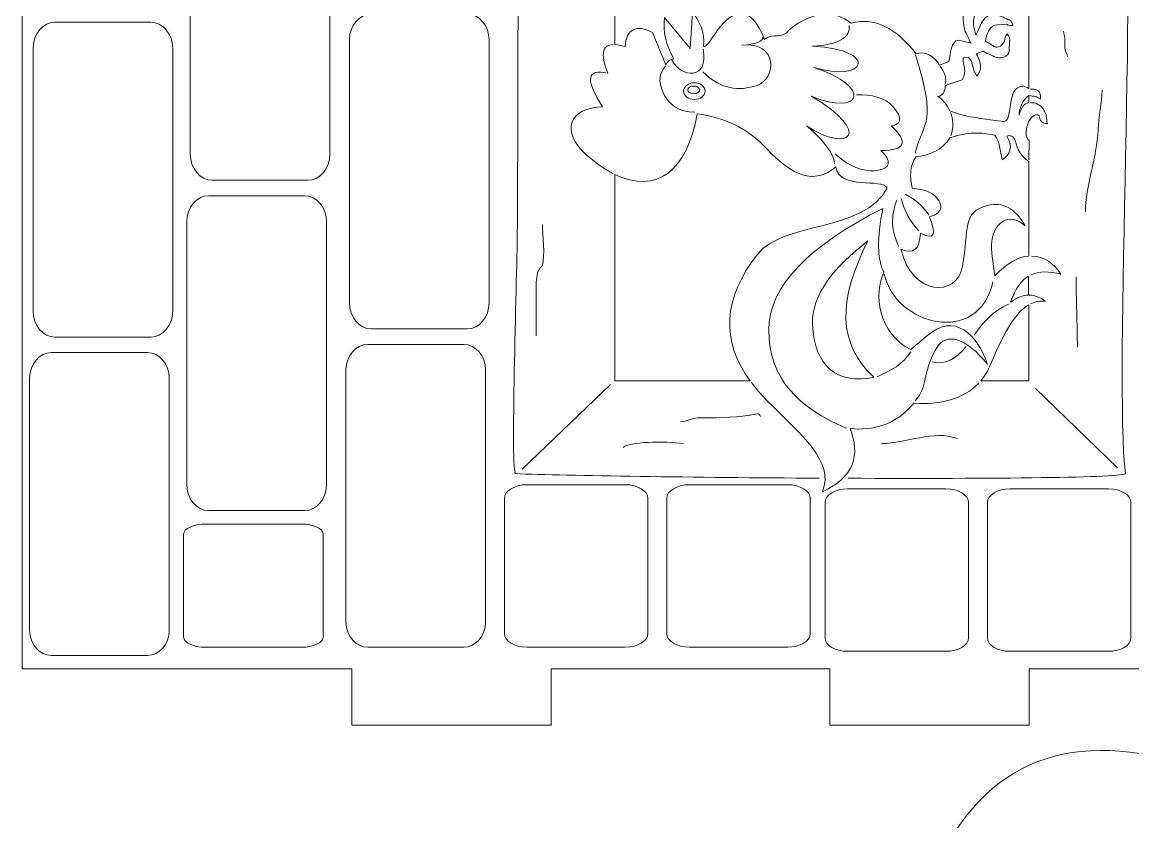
# Model space of a CAD drawing. Header units: centimetres. Extents: x -16.2 to 16.2, y -18.7 to 18.7.
# Drawn here: x 7.31 to 13.21, y 11.78 to 16.03 of the extents above; entities that cross this region are included whole.
import ezdxf

# ---------------------------------------------------------------- set-up
doc = ezdxf.new("R2010")
doc.units = ezdxf.units.CM
doc.header["$MEASUREMENT"] = 0
doc.layers.add('layer 1', color=7, linetype='Continuous')

msp = doc.modelspace()

# ---------------------------------------------------------------- linework, layer by layer
at = {"layer": 'layer 1', "color": 240, "lineweight": 9}
for points, knots in [([(15.87371, 17.85259), (15.87371, 17.85259), (15.18649, 17.8527), (15.18649, 17.8527), (15.18649, 17.8527), (15.18649, 17.8527), (15.18649, 18.15268), (15.18649, 18.15268), (15.18649, 18.15268), (15.18649, 18.15268), (14.12734, 18.15268), (14.12734, 18.15268), (14.12734, 18.15268), (14.12734, 18.15268), (14.12734, 17.8527), (14.12734, 17.8527), (14.12734, 17.8527), (14.12734, 17.8527), (12.66003, 17.8527), (12.66003, 17.8527), (12.66003, 17.8527), (12.66003, 17.8527), (12.66003, 18.15268), (12.66003, 18.15268), (12.66003, 18.15268), (12.66003, 18.15268), (11.60085, 18.15268), (11.60085, 18.15268), (11.60085, 18.15268), (11.60085, 18.15268), (11.60085, 17.8527), (11.60085, 17.8527), (11.60085, 17.8527), (11.60085, 17.8527), (10.12002, 17.8527), (10.12002, 17.8527), (10.12002, 17.8527), (10.12002, 17.8527), (10.12002, 18.15268), (10.12002, 18.15268), (10.12002, 18.15268), (10.12002, 18.15268), (9.06083, 18.15268), (9.06083, 18.15268), (9.06083, 18.15268), (9.06083, 18.15268), (9.06083, 17.8527), (9.06083, 17.8527), (9.06083, 17.8527), (9.06083, 17.8527), (7.31101, 17.85269), (7.31101, 17.85269), (7.31101, 17.85269), (7.31101, 17.85269), (7.31101, 12.59556), (7.31101, 12.59556), (7.31101, 12.59556), (7.31101, 12.59556), (9.06083, 12.59558), (9.06083, 12.59558), (9.06083, 12.59558), (9.06083, 12.59558), (9.06083, 12.29556), (9.06083, 12.29556), (9.06083, 12.29556), (9.06083, 12.29556), (10.12002, 12.29556), (10.12002, 12.29556), (10.12002, 12.29556), (10.12002, 12.29556), (10.12002, 12.59558), (10.12002, 12.59558), (10.12002, 12.59558), (10.12002, 12.59558), (11.60085, 12.59558), (11.60085, 12.59558), (11.60085, 12.59558), (11.60085, 12.59558), (11.60085, 12.29556), (11.60085, 12.29556), (11.60085, 12.29556), (11.60085, 12.29556), (12.66003, 12.29556), (12.66003, 12.29556), (12.66003, 12.29556), (12.66003, 12.29556), (12.66003, 12.59558), (12.66003, 12.59558), (12.66003, 12.59558), (12.66003, 12.59558), (14.12734, 12.59558), (14.12734, 12.59558), (14.12734, 12.59558), (14.12734, 12.59558), (14.12734, 12.29556), (14.12734, 12.29556), (14.12734, 12.29556), (14.12734, 12.29556), (15.18649, 12.29556), (15.18649, 12.29556), (15.18649, 12.29556), (15.18649, 12.29556), (15.18649, 12.59558), (15.18649, 12.59558), (15.18649, 12.59558), (15.18649, 12.59558), (15.87371, 12.59546), (15.87371, 12.59546), (15.87371, 12.59546), (15.87371, 12.59546), (15.87371, 13.29552), (15.87371, 13.29552), (15.87371, 13.29552), (15.87371, 13.29552), (16.17371, 13.29552), (16.17371, 13.29552), (16.17371, 13.29552), (16.17371, 13.29552), (16.17371, 14.59554), (16.17371, 14.59554), (16.17371, 14.59554), (16.17371, 14.59554), (15.87371, 14.59554), (15.87371, 14.59554), (15.87371, 14.59554), (15.87371, 14.59554), (15.87371, 15.83551), (15.87371, 15.83551), (15.87371, 15.83551), (15.87371, 15.83551), (16.17371, 15.83551), (16.17371, 15.83551), (16.17371, 15.83551), (16.17371, 15.83551), (16.17371, 17.13553), (16.17371, 17.13553), (16.17371, 17.13553), (16.17371, 17.13553), (15.87371, 17.13553), (15.87371, 17.13553), (15.87371, 17.13553), (15.87371, 17.13553), (15.87371, 17.85259), (15.87371, 17.85259)], [0, 0, 0, 0, 0.027027, 0.027027, 0.027027, 0.027027, 0.0540541, 0.0540541, 0.0540541, 0.0540541, 0.0810811, 0.0810811, 0.0810811, 0.0810811, 0.1081081, 0.1081081, 0.1081081, 0.1081081, 0.1351351, 0.1351351, 0.1351351, 0.1351351, 0.1621622, 0.1621622, 0.1621622, 0.1621622, 0.1891892, 0.1891892, 0.1891892, 0.1891892, 0.2162162, 0.2162162, 0.2162162, 0.2162162, 0.2432432, 0.2432432, 0.2432432, 0.2432432, 0.2702703, 0.2702703, 0.2702703, 0.2702703, 0.2972973, 0.2972973, 0.2972973, 0.2972973, 0.3243243, 0.3243243, 0.3243243, 0.3243243, 0.3513514, 0.3513514, 0.3513514, 0.3513514, 0.3783784, 0.3783784, 0.3783784, 0.3783784, 0.4054054, 0.4054054, 0.4054054, 0.4054054, 0.4324324, 0.4324324, 0.4324324, 0.4324324, 0.4594595, 0.4594595, 0.4594595, 0.4594595, 0.4864865, 0.4864865, 0.4864865, 0.4864865, 0.5135135, 0.5135135, 0.5135135, 0.5135135, 0.5405405, 0.5405405, 0.5405405, 0.5405405, 0.5675676, 0.5675676, 0.5675676, 0.5675676, 0.5945946, 0.5945946, 0.5945946, 0.5945946, 0.6216216, 0.6216216, 0.6216216, 0.6216216, 0.6486486, 0.6486486, 0.6486486, 0.6486486, 0.6756757, 0.6756757, 0.6756757, 0.6756757, 0.7027027, 0.7027027, 0.7027027, 0.7027027, 0.7297297, 0.7297297, 0.7297297, 0.7297297, 0.7567568, 0.7567568, 0.7567568, 0.7567568, 0.7837838, 0.7837838, 0.7837838, 0.7837838, 0.8108108, 0.8108108, 0.8108108, 0.8108108, 0.8378378, 0.8378378, 0.8378378, 0.8378378, 0.8648649, 0.8648649, 0.8648649, 0.8648649, 0.8918919, 0.8918919, 0.8918919, 0.8918919, 0.9189189, 0.9189189, 0.9189189, 0.9189189, 0.9459459, 0.9459459, 0.9459459, 0.9459459, 1, 1, 1, 1]), ([(12.65808, 16.32447), (12.65808, 16.32447), (12.65808, 15.67587), (12.65808, 15.67587), (12.65808, 15.67587), (12.63418, 15.69408), (12.61026, 15.69393), (12.58886, 15.67288), (12.58886, 15.67288), (12.57271, 15.65698), (12.56663, 15.62849), (12.56206, 15.60213), (12.56206, 15.60213), (12.55122, 15.5397), (12.55244, 15.49224), (12.51135, 15.5027), (12.51135, 15.5027), (12.34343, 15.52303), (12.28828, 15.53814), (12.23807, 15.55849), (12.23807, 15.55849), (12.22002, 15.5945), (12.1984, 15.61974), (12.17317, 15.63422), (12.17317, 15.63422), (12.20173, 15.63979), (12.21411, 15.66198), (12.21367, 15.69368), (12.21367, 15.69368), (12.21367, 15.69368), (12.30249, 15.72361), (12.30249, 15.72361), (12.30249, 15.72361), (12.33313, 15.77185), (12.30653, 15.79718), (12.30855, 15.83968), (12.30855, 15.83968), (12.30855, 15.83968), (12.33481, 15.84417), (12.33481, 15.84417), (12.33481, 15.84417), (12.36596, 15.81797), (12.35204, 15.78844), (12.38049, 15.74229), (12.38049, 15.74229), (12.4281, 15.79085), (12.3773, 15.8615), (12.37719, 15.8616), (12.37719, 15.8616), (12.37719, 15.8616), (12.41557, 15.87462), (12.41557, 15.87462), (12.41557, 15.87462), (12.43755, 15.85879), (12.44759, 15.86266), (12.47579, 15.84476), (12.47579, 15.84476), (12.50252, 15.83195), (12.55312, 15.8422), (12.55356, 15.87882), (12.55356, 15.87882), (12.55356, 15.87882), (12.5541, 15.92314), (12.5541, 15.92314), (12.5541, 15.92314), (12.56192, 15.93678), (12.55188, 15.95393), (12.54274, 15.96757), (12.54274, 15.96757), (12.53526, 15.9557), (12.52774, 15.94429), (12.52836, 15.92887), (12.52836, 15.92887), (12.51099, 15.8954), (12.48594, 15.88793), (12.46512, 15.90533), (12.46512, 15.90533), (12.46512, 15.90533), (12.42692, 15.92887), (12.42692, 15.92887), (12.42692, 15.92887), (12.43198, 15.96388), (12.44742, 16.01377), (12.49312, 16.01592), (12.49312, 16.01592), (12.49312, 16.01592), (12.53808, 16.01803), (12.53808, 16.01803), (12.53808, 16.01803), (12.5504, 16.00994), (12.56274, 16.00864), (12.57509, 16.01414), (12.57509, 16.01414), (12.56485, 16.03174), (12.55712, 16.04429), (12.54729, 16.04244), (12.54729, 16.04244), (12.52476, 16.05387), (12.50048, 16.06637), (12.48156, 16.06648), (12.48156, 16.06648), (12.41433, 16.07728), (12.40394, 16.01681), (12.37632, 15.96068), (12.37632, 15.96068), (12.3502, 16.03613), (12.36075, 16.09296), (12.425, 16.115), (12.425, 16.115), (12.44483, 16.11662), (12.45949, 16.13001), (12.46878, 16.14363), (12.46878, 16.14363), (12.44653, 16.1475), (12.42262, 16.162), (12.41669, 16.1509), (12.41669, 16.1509), (12.39123, 16.14637), (12.37575, 16.14359), (12.36095, 16.14025), (12.36095, 16.14025), (12.34345, 16.13655), (12.32417, 16.12553), (12.31247, 16.08661), (12.31247, 16.08661), (12.30442, 16.0598), (12.31188, 15.99061), (12.32452, 15.97047), (12.32452, 15.97047), (12.33657, 15.95129), (12.33791, 15.93556), (12.35028, 15.91751), (12.35028, 15.91751), (12.35028, 15.91751), (12.28351, 15.93326), (12.28351, 15.93326), (12.28351, 15.93326), (12.24378, 15.93083), (12.24126, 15.85968), (12.23302, 15.82002), (12.23302, 15.82002), (12.23302, 15.82002), (12.18224, 15.8005), (12.18224, 15.8005), (12.18224, 15.8005), (12.17938, 15.8063), (12.17633, 15.81215), (12.17314, 15.81804), (12.17314, 15.81804), (12.13529, 15.86121), (12.09745, 15.87565), (12.05958, 15.86139), (12.05958, 15.86139), (11.95115, 15.99889), (11.8362, 16.05835), (11.71341, 16.02366), (11.71341, 16.02366), (11.62279, 16.09627), (11.51107, 16.08888), (11.38621, 15.99114), (11.38621, 15.99114), (11.34468, 15.93006), (11.30327, 15.97936), (11.25365, 15.93712), (11.25365, 15.93712), (11.2231, 16.02603), (11.16247, 16.0893), (11.11842, 16.07775), (11.11842, 16.07775), (11.01305, 16.05014), (10.96142, 15.89199), (10.92911, 15.89926), (10.92911, 15.89926), (10.94216, 15.97725), (10.90204, 16.03978), (10.87118, 16.0813), (10.87118, 16.0813), (10.87118, 16.0813), (10.85856, 15.88884), (10.85856, 15.88884), (10.85856, 15.88884), (10.85856, 15.88884), (10.72259, 16.05371), (10.72259, 16.05371), (10.72259, 16.05371), (10.71357, 15.98058), (10.73011, 15.90746), (10.77225, 15.83435), (10.77225, 15.83435), (10.75247, 15.82996), (10.73653, 15.82097), (10.72898, 15.8019), (10.72898, 15.8019), (10.72898, 15.8019), (10.65866, 15.97498), (10.65866, 15.97498), (10.65866, 15.97498), (10.56978, 16.01908), (10.5211, 15.99385), (10.51262, 15.89926), (10.51262, 15.89926), (10.49216, 15.90548), (10.47381, 15.90934), (10.45808, 15.91017), (10.45808, 15.91017), (10.45808, 15.91017), (10.45808, 16.32447), (10.45808, 16.32447), (10.45808, 16.32447), (10.45808, 16.32447), (12.65808, 16.32447), (12.65808, 16.32447)], [0, 0, 0, 0, 0.0185185, 0.0185185, 0.0185185, 0.0185185, 0.037037, 0.037037, 0.037037, 0.037037, 0.0555556, 0.0555556, 0.0555556, 0.0555556, 0.0740741, 0.0740741, 0.0740741, 0.0740741, 0.0925926, 0.0925926, 0.0925926, 0.0925926, 0.1111111, 0.1111111, 0.1111111, 0.1111111, 0.1296296, 0.1296296, 0.1296296, 0.1296296, 0.1481481, 0.1481481, 0.1481481, 0.1481481, 0.1666667, 0.1666667, 0.1666667, 0.1666667, 0.1851852, 0.1851852, 0.1851852, 0.1851852, 0.2037037, 0.2037037, 0.2037037, 0.2037037, 0.2222222, 0.2222222, 0.2222222, 0.2222222, 0.2407407, 0.2407407, 0.2407407, 0.2407407, 0.2592593, 0.2592593, 0.2592593, 0.2592593, 0.2777778, 0.2777778, 0.2777778, 0.2777778, 0.2962963, 0.2962963, 0.2962963, 0.2962963, 0.3148148, 0.3148148, 0.3148148, 0.3148148, 0.3333333, 0.3333333, 0.3333333, 0.3333333, 0.3518519, 0.3518519, 0.3518519, 0.3518519, 0.3703704, 0.3703704, 0.3703704, 0.3703704, 0.3888889, 0.3888889, 0.3888889, 0.3888889, 0.4074074, 0.4074074, 0.4074074, 0.4074074, 0.4259259, 0.4259259, 0.4259259, 0.4259259, 0.4444444, 0.4444444, 0.4444444, 0.4444444, 0.462963, 0.462963, 0.462963, 0.462963, 0.4814815, 0.4814815, 0.4814815, 0.4814815, 0.5, 0.5, 0.5, 0.5, 0.5185185, 0.5185185, 0.5185185, 0.5185185, 0.537037, 0.537037, 0.537037, 0.537037, 0.5555556, 0.5555556, 0.5555556, 0.5555556, 0.5740741, 0.5740741, 0.5740741, 0.5740741, 0.5925926, 0.5925926, 0.5925926, 0.5925926, 0.6111111, 0.6111111, 0.6111111, 0.6111111, 0.6296296, 0.6296296, 0.6296296, 0.6296296, 0.6481481, 0.6481481, 0.6481481, 0.6481481, 0.6666667, 0.6666667, 0.6666667, 0.6666667, 0.6851852, 0.6851852, 0.6851852, 0.6851852, 0.7037037, 0.7037037, 0.7037037, 0.7037037, 0.7222222, 0.7222222, 0.7222222, 0.7222222, 0.7407407, 0.7407407, 0.7407407, 0.7407407, 0.7592593, 0.7592593, 0.7592593, 0.7592593, 0.7777778, 0.7777778, 0.7777778, 0.7777778, 0.7962963, 0.7962963, 0.7962963, 0.7962963, 0.8148148, 0.8148148, 0.8148148, 0.8148148, 0.8333333, 0.8333333, 0.8333333, 0.8333333, 0.8518519, 0.8518519, 0.8518519, 0.8518519, 0.8703704, 0.8703704, 0.8703704, 0.8703704, 0.8888889, 0.8888889, 0.8888889, 0.8888889, 0.9074074, 0.9074074, 0.9074074, 0.9074074, 0.9259259, 0.9259259, 0.9259259, 0.9259259, 0.9444444, 0.9444444, 0.9444444, 0.9444444, 0.962963, 0.962963, 0.962963, 0.962963, 1, 1, 1, 1]), ([(11.17728, 14.12447), (11.17728, 14.12447), (10.45808, 14.12447), (10.45808, 14.12447), (10.45808, 14.12447), (10.45808, 14.12447), (10.45808, 15.22097), (10.45808, 15.22097), (10.45808, 15.22097), (10.68055, 15.11176), (10.84441, 15.24224), (10.89665, 15.54227), (10.89665, 15.54227), (11.03388, 15.52477), (11.16154, 15.46843), (11.26446, 15.35836), (11.26446, 15.35836), (11.39918, 15.2143), (11.51745, 15.16159), (11.63227, 15.261), (11.63227, 15.261), (11.65284, 15.1332), (11.87823, 15.20487), (11.90531, 15.14741), (11.90531, 15.14741), (11.78057, 14.91267), (11.35232, 14.97255), (11.21578, 14.79583), (11.21578, 14.79583), (11.03309, 14.55937), (11.02008, 14.34034), (11.17728, 14.12447)], [0, 0, 0, 0, 0.1111111, 0.1111111, 0.1111111, 0.1111111, 0.2222222, 0.2222222, 0.2222222, 0.2222222, 0.3333333, 0.3333333, 0.3333333, 0.3333333, 0.4444444, 0.4444444, 0.4444444, 0.4444444, 0.5555556, 0.5555556, 0.5555556, 0.5555556, 0.6666667, 0.6666667, 0.6666667, 0.6666667, 0.7777778, 0.7777778, 0.7777778, 0.7777778, 1, 1, 1, 1]), ([(12.65808, 15.28865), (12.65808, 15.28865), (12.65808, 14.78729), (12.65808, 14.78729), (12.65808, 14.78729), (12.60251, 14.78435), (12.54186, 14.74932), (12.47607, 14.68224), (12.47607, 14.68224), (12.47066, 14.73633), (12.45835, 14.79018), (12.45983, 14.84451), (12.45983, 14.84451), (12.46317, 14.96613), (12.55367, 15.02603), (12.63834, 14.94728), (12.63834, 14.94728), (12.58172, 15.04387), (12.52053, 15.07515), (12.4382, 15.05546), (12.4382, 15.05546), (12.30176, 15.02283), (12.33915, 14.93079), (12.30575, 14.73361), (12.30575, 14.73361), (12.27739, 14.56625), (12.03657, 14.57364), (11.97844, 14.82288), (11.97844, 14.82288), (12.04502, 14.79431), (12.07928, 14.82317), (12.08121, 14.90942), (12.08121, 14.90942), (12.16213, 14.86561), (12.16399, 14.91062), (12.12989, 14.99596), (12.12989, 14.99596), (12.20315, 15.0181), (12.20231, 15.05506), (12.16776, 15.09873), (12.16776, 15.09873), (12.13703, 15.12571), (12.10452, 15.14195), (12.03789, 15.14741), (12.03789, 15.14741), (12.02444, 15.21227), (12.02269, 15.26457), (12.05958, 15.31509), (12.05958, 15.31509), (12.11905, 15.31522), (12.20385, 15.35593), (12.23816, 15.41433), (12.23816, 15.41433), (12.31337, 15.44255), (12.38501, 15.44922), (12.47607, 15.42868), (12.47607, 15.42868), (12.50311, 15.39215), (12.50573, 15.34809), (12.51582, 15.29886), (12.51582, 15.29886), (12.55644, 15.32493), (12.57677, 15.3654), (12.54097, 15.42327), (12.54097, 15.42327), (12.56035, 15.43095), (12.57544, 15.42573), (12.58424, 15.40163), (12.58424, 15.40163), (12.59908, 15.34859), (12.61621, 15.31619), (12.65808, 15.28865)], [0, 0, 0, 0, 0.0526316, 0.0526316, 0.0526316, 0.0526316, 0.1052632, 0.1052632, 0.1052632, 0.1052632, 0.1578947, 0.1578947, 0.1578947, 0.1578947, 0.2105263, 0.2105263, 0.2105263, 0.2105263, 0.2631579, 0.2631579, 0.2631579, 0.2631579, 0.3157895, 0.3157895, 0.3157895, 0.3157895, 0.3684211, 0.3684211, 0.3684211, 0.3684211, 0.4210526, 0.4210526, 0.4210526, 0.4210526, 0.4736842, 0.4736842, 0.4736842, 0.4736842, 0.5263158, 0.5263158, 0.5263158, 0.5263158, 0.5789474, 0.5789474, 0.5789474, 0.5789474, 0.6315789, 0.6315789, 0.6315789, 0.6315789, 0.6842105, 0.6842105, 0.6842105, 0.6842105, 0.7368421, 0.7368421, 0.7368421, 0.7368421, 0.7894737, 0.7894737, 0.7894737, 0.7894737, 0.8421053, 0.8421053, 0.8421053, 0.8421053, 0.8947368, 0.8947368, 0.8947368, 0.8947368, 1, 1, 1, 1]), ([(11.83485, 14.14346), (11.64238, 14.31857), (11.64152, 14.55218), (11.80307, 14.86781), (11.80307, 14.86781), (11.623, 14.72835), (11.50285, 14.58195), (11.50876, 14.42552), (11.50876, 14.42552), (11.51744, 14.19609), (11.64533, 14.10366), (11.83485, 14.14346)], [0, 0, 0, 0, 0.25, 0.25, 0.25, 0.25, 0.5, 0.5, 0.5, 0.5, 1, 1, 1, 1]), ([(12.65808, 14.5286), (12.65808, 14.5286), (12.65808, 14.12447), (12.65808, 14.12447), (12.65808, 14.12447), (12.65808, 14.12447), (12.40206, 14.12447), (12.40206, 14.12447), (12.40206, 14.12447), (12.42304, 14.14933), (12.44066, 14.17829), (12.45443, 14.21167), (12.45443, 14.21167), (12.52583, 14.38471), (12.58669, 14.48845), (12.65808, 14.5286)], [0, 0, 0, 0, 0.2, 0.2, 0.2, 0.2, 0.4, 0.4, 0.4, 0.4, 0.6, 0.6, 0.6, 0.6, 1, 1, 1, 1]), ([(12.23732, 8.44229), (12.23732, 8.44229), (12.31246, 8.90672), (12.31246, 8.90672), (12.31246, 8.90672), (11.97566, 9.01208), (11.88699, 9.33956), (12.1129, 9.86393), (12.1129, 9.86393), (12.21925, 10.11079), (12.44912, 10.28798), (12.68997, 10.45565), (12.68997, 10.45565), (12.55788, 10.57177), (12.46332, 10.70227), (12.42643, 10.85335), (12.42643, 10.85335), (12.11452, 10.80809), (11.99629, 11.14915), (12.12324, 11.4552), (12.12324, 11.4552), (12.39111, 12.10092), (12.84209, 12.27377), (13.47767, 12.09579), (13.47767, 12.09579), (14.00855, 11.94712), (14.23794, 11.49589), (14.35268, 10.96325), (14.35268, 10.96325), (14.29716, 10.79638), (14.04223, 10.63131), (13.84246, 10.57335), (13.84246, 10.57335), (14.00638, 10.51262), (14.15543, 10.43977), (14.28782, 10.35332), (14.28782, 10.35332), (14.28782, 10.35332), (14.83672, 11.42936), (14.83672, 11.42936), (14.83672, 11.42936), (14.93312, 11.61836), (15.14382, 11.65189), (15.31383, 11.53474), (15.31383, 11.53474), (15.44753, 11.4426), (15.44655, 11.26779), (15.36913, 11.11678), (15.36913, 11.11678), (15.34497, 11.01963), (15.22645, 11.03423), (15.2346, 11.13827), (15.2346, 11.13827), (15.28325, 11.21375), (15.31179, 11.2926), (15.23134, 11.38988), (15.23134, 11.38988), (15.18177, 11.43389), (15.12694, 11.44689), (15.06691, 11.42888), (15.06691, 11.42888), (14.9984, 11.40834), (14.95483, 11.3941), (14.90778, 11.30202), (14.90778, 11.30202), (14.90778, 11.30202), (14.38737, 10.28333), (14.38737, 10.28333), (14.38737, 10.28333), (14.69713, 10.0488), (14.92881, 9.72991), (14.96529, 9.29291), (14.96529, 9.29291), (14.9882, 9.01848), (14.82597, 8.84729), (14.60735, 8.7488), (14.60735, 8.7488), (14.42294, 8.1098), (14.66757, 7.23837), (14.46773, 6.29361), (14.46773, 6.29361), (14.46773, 6.29361), (13.55675, 6.44749), (13.55675, 6.44749), (13.55675, 6.44749), (13.55675, 6.44749), (13.50679, 6.15169), (13.50679, 6.15169), (13.50679, 6.15169), (13.50679, 6.15169), (12.515, 6.31923), (12.515, 6.31923), (12.515, 6.31923), (12.515, 6.31923), (12.56496, 6.61502), (12.56496, 6.61502), (12.56496, 6.61502), (12.56496, 6.61502), (11.88431, 6.73002), (11.88431, 6.73002), (11.88431, 6.73002), (11.76554, 7.19855), (12.22088, 7.88255), (12.23732, 8.44229)], [0, 0, 0, 0, 0.037037, 0.037037, 0.037037, 0.037037, 0.0740741, 0.0740741, 0.0740741, 0.0740741, 0.1111111, 0.1111111, 0.1111111, 0.1111111, 0.1481481, 0.1481481, 0.1481481, 0.1481481, 0.1851852, 0.1851852, 0.1851852, 0.1851852, 0.2222222, 0.2222222, 0.2222222, 0.2222222, 0.2592593, 0.2592593, 0.2592593, 0.2592593, 0.2962963, 0.2962963, 0.2962963, 0.2962963, 0.3333333, 0.3333333, 0.3333333, 0.3333333, 0.3703704, 0.3703704, 0.3703704, 0.3703704, 0.4074074, 0.4074074, 0.4074074, 0.4074074, 0.4444444, 0.4444444, 0.4444444, 0.4444444, 0.4814815, 0.4814815, 0.4814815, 0.4814815, 0.5185185, 0.5185185, 0.5185185, 0.5185185, 0.5555556, 0.5555556, 0.5555556, 0.5555556, 0.5925926, 0.5925926, 0.5925926, 0.5925926, 0.6296296, 0.6296296, 0.6296296, 0.6296296, 0.6666667, 0.6666667, 0.6666667, 0.6666667, 0.7037037, 0.7037037, 0.7037037, 0.7037037, 0.7407407, 0.7407407, 0.7407407, 0.7407407, 0.7777778, 0.7777778, 0.7777778, 0.7777778, 0.8148148, 0.8148148, 0.8148148, 0.8148148, 0.8518519, 0.8518519, 0.8518519, 0.8518519, 0.8888889, 0.8888889, 0.8888889, 0.8888889, 0.9259259, 0.9259259, 0.9259259, 0.9259259, 1, 1, 1, 1])]:
    msp.add_open_spline(points, degree=3, knots=knots, dxfattribs=at)
at = {"layer": 'layer 1', "color": 250, "lineweight": 9}
for points, knots in [([(8.20358, 15.32885), (8.20358, 15.32885), (8.20358, 16.72315), (8.20358, 16.72315), (8.20358, 16.72315), (8.20358, 16.79959), (8.25598, 16.86212), (8.32003, 16.86212), (8.32003, 16.86212), (8.32003, 16.86212), (8.82896, 16.86212), (8.82896, 16.86212), (8.82896, 16.86212), (8.89301, 16.86212), (8.94541, 16.79959), (8.94541, 16.72315), (8.94541, 16.72315), (8.94541, 16.72315), (8.94541, 15.32885), (8.94541, 15.32885), (8.94541, 15.32885), (8.94541, 15.25242), (8.89301, 15.18988), (8.82896, 15.18988), (8.82896, 15.18988), (8.82896, 15.18988), (8.32003, 15.18988), (8.32003, 15.18988), (8.32003, 15.18988), (8.25598, 15.18988), (8.20358, 15.25242), (8.20358, 15.32885)], [0, 0, 0, 0, 0.1111111, 0.1111111, 0.1111111, 0.1111111, 0.2222222, 0.2222222, 0.2222222, 0.2222222, 0.3333333, 0.3333333, 0.3333333, 0.3333333, 0.4444444, 0.4444444, 0.4444444, 0.4444444, 0.5555556, 0.5555556, 0.5555556, 0.5555556, 0.6666667, 0.6666667, 0.6666667, 0.6666667, 0.7777778, 0.7777778, 0.7777778, 0.7777778, 1, 1, 1, 1]), ([(11.69847, 13.60683), (12.46613, 13.60401), (13.17335, 13.61002), (13.17049, 13.63193), (13.17049, 13.63193), (13.10849, 14.10699), (13.24124, 16.58602), (13.15211, 16.83397), (13.15211, 16.83397), (13.10324, 16.86172), (10.1099, 16.847), (9.95003, 16.85235), (9.95003, 16.85235), (9.92612, 16.5088), (9.94636, 16.67279), (9.94529, 16.33626), (9.94529, 16.33626), (9.94529, 16.33626), (9.94088, 14.94274), (9.94088, 14.94274), (9.94088, 14.94274), (9.94016, 14.71408), (9.90468, 13.69709), (9.92929, 13.63156), (9.92929, 13.63156), (10.2082, 13.62041), (10.88254, 13.61089), (11.54433, 13.6075)], [0, 0, 0, 0, 0.125, 0.125, 0.125, 0.125, 0.25, 0.25, 0.25, 0.25, 0.375, 0.375, 0.375, 0.375, 0.5, 0.5, 0.5, 0.5, 0.625, 0.625, 0.625, 0.625, 0.75, 0.75, 0.75, 0.75, 1, 1, 1, 1]), ([(9.04895, 14.5393), (9.04895, 14.5393), (9.04895, 15.9336), (9.04895, 15.9336), (9.04895, 15.9336), (9.04895, 16.01003), (9.10135, 16.07257), (9.1654, 16.07257), (9.1654, 16.07257), (9.1654, 16.07257), (9.67433, 16.07257), (9.67433, 16.07257), (9.67433, 16.07257), (9.73838, 16.07257), (9.79078, 16.01003), (9.79078, 15.9336), (9.79078, 15.9336), (9.79078, 15.9336), (9.79078, 14.5393), (9.79078, 14.5393), (9.79078, 14.5393), (9.79078, 14.46287), (9.73838, 14.40033), (9.67433, 14.40033), (9.67433, 14.40033), (9.67433, 14.40033), (9.1654, 14.40033), (9.1654, 14.40033), (9.1654, 14.40033), (9.10135, 14.40033), (9.04895, 14.46287), (9.04895, 14.5393)], [0, 0, 0, 0, 0.1111111, 0.1111111, 0.1111111, 0.1111111, 0.2222222, 0.2222222, 0.2222222, 0.2222222, 0.3333333, 0.3333333, 0.3333333, 0.3333333, 0.4444444, 0.4444444, 0.4444444, 0.4444444, 0.5555556, 0.5555556, 0.5555556, 0.5555556, 0.6666667, 0.6666667, 0.6666667, 0.6666667, 0.7777778, 0.7777778, 0.7777778, 0.7777778, 1, 1, 1, 1]), ([(7.3687, 14.49544), (7.3687, 14.49544), (7.3687, 15.88974), (7.3687, 15.88974), (7.3687, 15.88974), (7.3687, 15.96617), (7.42109, 16.0287), (7.48515, 16.0287), (7.48515, 16.0287), (7.48515, 16.0287), (7.99408, 16.0287), (7.99408, 16.0287), (7.99408, 16.0287), (8.05813, 16.0287), (8.11053, 15.96617), (8.11053, 15.88974), (8.11053, 15.88974), (8.11053, 15.88974), (8.11053, 14.49544), (8.11053, 14.49544), (8.11053, 14.49544), (8.11053, 14.419), (8.05813, 14.35647), (7.99408, 14.35647), (7.99408, 14.35647), (7.99408, 14.35647), (7.48515, 14.35647), (7.48515, 14.35647), (7.48515, 14.35647), (7.42109, 14.35647), (7.3687, 14.419), (7.3687, 14.49544)], [0, 0, 0, 0, 0.1111111, 0.1111111, 0.1111111, 0.1111111, 0.2222222, 0.2222222, 0.2222222, 0.2222222, 0.3333333, 0.3333333, 0.3333333, 0.3333333, 0.4444444, 0.4444444, 0.4444444, 0.4444444, 0.5555556, 0.5555556, 0.5555556, 0.5555556, 0.6666667, 0.6666667, 0.6666667, 0.6666667, 0.7777778, 0.7777778, 0.7777778, 0.7777778, 1, 1, 1, 1]), ([(11.62466, 15.27769), (11.62666, 15.33477), (11.53789, 15.43077), (11.47612, 15.4788), (11.47612, 15.4788), (11.70198, 15.32966), (11.8353, 15.43988), (11.50173, 15.63561), (11.50173, 15.63561), (11.76582, 15.52538), (11.83524, 15.68558), (11.51539, 15.78899), (11.51539, 15.78899), (11.79085, 15.70319), (11.87051, 15.88216), (11.50855, 15.90149), (11.50855, 15.90149), (11.65099, 15.91001), (11.71102, 15.9492), (11.7032, 16.01227)], [0, 0, 0, 0, 0.1666667, 0.1666667, 0.1666667, 0.1666667, 0.3333333, 0.3333333, 0.3333333, 0.3333333, 0.5, 0.5, 0.5, 0.5, 0.6666667, 0.6666667, 0.6666667, 0.6666667, 1, 1, 1, 1]), ([(10.92636, 15.76513), (11.02012, 15.67365), (11.1158, 15.66005), (11.2149, 15.69355), (11.2149, 15.69355), (11.31705, 15.72807), (11.32933, 15.92776), (11.13294, 15.90659), (11.13294, 15.90659), (11.20634, 15.90886), (11.24961, 15.931), (11.24393, 15.9492)], [0, 0, 0, 0, 0.25, 0.25, 0.25, 0.25, 0.5, 0.5, 0.5, 0.5, 1, 1, 1, 1]), ([(12.86269, 15.84502), (12.86269, 15.85862), (12.84909, 15.87902), (12.84909, 15.89262), (12.84909, 15.89262), (12.84909, 15.89262), (12.84909, 15.92662), (12.84909, 15.92662), (12.84909, 15.92662), (12.84909, 15.92662), (12.84909, 15.94022), (12.84909, 15.94022), (12.84909, 15.94022), (12.84909, 15.95382), (12.84228, 15.96742), (12.84228, 15.98102)], [0, 0, 0, 0, 0.2, 0.2, 0.2, 0.2, 0.4, 0.4, 0.4, 0.4, 0.6, 0.6, 0.6, 0.6, 1, 1, 1, 1]), ([(10.44914, 15.91028), (10.39646, 15.909), (10.37886, 15.8677), (10.42067, 15.75862), (10.42067, 15.75862), (10.30929, 15.78307), (10.30026, 15.72357), (10.39362, 15.58013), (10.39362, 15.58013), (10.21953, 15.57639), (10.16251, 15.45035), (10.31249, 15.3205), (10.31249, 15.3205), (10.36092, 15.27857), (10.4075, 15.24661), (10.45179, 15.22409)], [0, 0, 0, 0, 0.2, 0.2, 0.2, 0.2, 0.4, 0.4, 0.4, 0.4, 0.6, 0.6, 0.6, 0.6, 1, 1, 1, 1]), ([(10.88367, 15.55039), (10.80001, 15.55336), (10.73971, 15.58815), (10.70952, 15.66799), (10.70952, 15.66799), (10.69303, 15.71161), (10.69131, 15.75432), (10.7283, 15.79752)], [0, 0, 0, 0, 0.3333333, 0.3333333, 0.3333333, 0.3333333, 1, 1, 1, 1]), ([(10.82392, 15.66287), (10.82392, 15.68728), (10.84961, 15.70718), (10.88112, 15.70718), (10.88112, 15.70718), (10.91262, 15.70718), (10.93831, 15.68728), (10.93831, 15.66287), (10.93831, 15.66287), (10.93831, 15.63846), (10.91262, 15.61856), (10.88112, 15.61856), (10.88112, 15.61856), (10.84961, 15.61856), (10.82392, 15.63846), (10.82392, 15.66287)], [0, 0, 0, 0, 0.2, 0.2, 0.2, 0.2, 0.4, 0.4, 0.4, 0.4, 0.6, 0.6, 0.6, 0.6, 1, 1, 1, 1]), ([(10.84611, 15.66969), (10.84611, 15.68095), (10.8603, 15.69014), (10.8777, 15.69014), (10.8777, 15.69014), (10.89509, 15.69014), (10.90928, 15.68095), (10.90928, 15.66969), (10.90928, 15.66969), (10.90928, 15.65843), (10.89509, 15.64924), (10.8777, 15.64924), (10.8777, 15.64924), (10.8603, 15.64924), (10.84611, 15.65843), (10.84611, 15.66969)], [0, 0, 0, 0, 0.2, 0.2, 0.2, 0.2, 0.4, 0.4, 0.4, 0.4, 0.6, 0.6, 0.6, 0.6, 1, 1, 1, 1]), ([(11.62807, 15.33052), (11.68982, 15.2733), (11.76327, 15.23143), (11.85174, 15.2419), (11.85174, 15.2419), (11.92382, 15.25043), (11.92912, 15.29418), (11.87222, 15.34757), (11.87222, 15.34757), (12.00197, 15.34814), (12.02017, 15.39187), (11.92686, 15.4788), (11.92686, 15.4788), (11.9721, 15.48249), (11.99485, 15.51329), (11.9371, 15.57936), (11.9371, 15.57936), (11.89254, 15.63033), (11.821, 15.64525), (11.74247, 15.64413)], [0, 0, 0, 0, 0.1666667, 0.1666667, 0.1666667, 0.1666667, 0.3333333, 0.3333333, 0.3333333, 0.3333333, 0.5, 0.5, 0.5, 0.5, 0.6666667, 0.6666667, 0.6666667, 0.6666667, 1, 1, 1, 1]), ([(12.65766, 15.63988), (12.65766, 15.63988), (12.65766, 15.60176), (12.65766, 15.60176), (12.65766, 15.60176), (12.6324, 15.59819), (12.615, 15.57592), (12.60546, 15.53496), (12.60546, 15.53496), (12.60745, 15.57702), (12.62485, 15.61635), (12.65766, 15.63988)], [0, 0, 0, 0, 0.25, 0.25, 0.25, 0.25, 0.5, 0.5, 0.5, 0.5, 1, 1, 1, 1]), ([(12.66221, 15.63978), (12.68396, 15.63244), (12.68236, 15.64379), (12.71961, 15.62019), (12.71961, 15.62019), (12.72037, 15.64102), (12.72256, 15.67815), (12.66697, 15.67375)], [0, 0, 0, 0, 0.3333333, 0.3333333, 0.3333333, 0.3333333, 1, 1, 1, 1]), ([(12.95789, 15.02222), (12.95789, 15.15822), (13.01908, 15.30782), (13.02589, 15.45742), (13.02589, 15.45742), (13.02589, 15.52542), (13.04629, 15.60022), (13.04629, 15.66822)], [0, 0, 0, 0, 0.3333333, 0.3333333, 0.3333333, 0.3333333, 1, 1, 1, 1]), ([(12.65947, 15.40125), (12.61807, 15.42332), (12.66182, 15.5642), (12.71268, 15.53262), (12.71268, 15.53262), (12.71838, 15.50957), (12.71893, 15.49077), (12.7561, 15.49046), (12.7561, 15.49046), (12.74813, 15.51615), (12.75443, 15.54678), (12.738, 15.55767), (12.738, 15.55767), (12.72134, 15.59471), (12.68871, 15.60411), (12.66657, 15.60085)], [0, 0, 0, 0, 0.2, 0.2, 0.2, 0.2, 0.4, 0.4, 0.4, 0.4, 0.6, 0.6, 0.6, 0.6, 1, 1, 1, 1]), ([(8.1852, 13.57429), (8.1852, 13.57429), (8.1852, 14.96859), (8.1852, 14.96859), (8.1852, 14.96859), (8.1852, 15.04503), (8.2376, 15.10756), (8.30165, 15.10756), (8.30165, 15.10756), (8.30165, 15.10756), (8.81058, 15.10756), (8.81058, 15.10756), (8.81058, 15.10756), (8.87463, 15.10756), (8.92702, 15.04503), (8.92702, 14.96859), (8.92702, 14.96859), (8.92702, 14.96859), (8.92702, 13.57429), (8.92702, 13.57429), (8.92702, 13.57429), (8.92702, 13.49786), (8.87463, 13.43532), (8.81058, 13.43532), (8.81058, 13.43532), (8.81058, 13.43532), (8.30165, 13.43532), (8.30165, 13.43532), (8.30165, 13.43532), (8.2376, 13.43532), (8.1852, 13.49786), (8.1852, 13.57429)], [0, 0, 0, 0, 0.1111111, 0.1111111, 0.1111111, 0.1111111, 0.2222222, 0.2222222, 0.2222222, 0.2222222, 0.3333333, 0.3333333, 0.3333333, 0.3333333, 0.4444444, 0.4444444, 0.4444444, 0.4444444, 0.5555556, 0.5555556, 0.5555556, 0.5555556, 0.6666667, 0.6666667, 0.6666667, 0.6666667, 0.7777778, 0.7777778, 0.7777778, 0.7777778, 1, 1, 1, 1]), ([(11.68713, 13.8737), (11.43611, 13.98076), (11.2757, 14.13478), (11.27593, 14.39284), (11.27593, 14.39284), (11.27615, 14.63072), (11.49397, 14.84387), (11.88245, 15.04048), (11.88245, 15.04048), (11.84989, 14.87943), (11.85159, 14.76634), (11.88759, 14.70124), (11.88759, 14.70124), (11.83176, 14.59054), (11.85735, 14.37529), (12.03151, 14.29004), (12.03151, 14.29004), (12.03151, 14.29004), (12.11375, 14.362), (12.11375, 14.362), (12.11375, 14.362), (12.26311, 14.4927), (12.38361, 14.37058), (12.43757, 14.21294), (12.43757, 14.21294), (12.32619, 14.35), (12.21886, 14.38901), (12.16515, 14.29518), (12.16515, 14.29518), (12.08446, 14.1542), (12.12738, 14.10132), (12.05331, 14.01801)], [0, 0, 0, 0, 0.1111111, 0.1111111, 0.1111111, 0.1111111, 0.2222222, 0.2222222, 0.2222222, 0.2222222, 0.3333333, 0.3333333, 0.3333333, 0.3333333, 0.4444444, 0.4444444, 0.4444444, 0.4444444, 0.5555556, 0.5555556, 0.5555556, 0.5555556, 0.6666667, 0.6666667, 0.6666667, 0.6666667, 0.7777778, 0.7777778, 0.7777778, 0.7777778, 1, 1, 1, 1]), ([(10.04069, 14.36262), (10.04069, 14.42382), (10.04069, 14.48502), (10.04069, 14.54622), (10.04069, 14.54622), (10.04069, 14.57342), (10.04069, 14.61422), (10.04069, 14.64142), (10.04069, 14.64142), (10.04069, 14.66182), (10.04749, 14.70942), (10.06109, 14.72302), (10.06109, 14.72302), (10.06109, 14.72302), (10.07469, 14.73662), (10.07469, 14.73662), (10.07469, 14.73662), (10.08828, 14.79102), (10.07469, 14.89982), (10.07469, 14.95422)], [0, 0, 0, 0, 0.1666667, 0.1666667, 0.1666667, 0.1666667, 0.3333333, 0.3333333, 0.3333333, 0.3333333, 0.5, 0.5, 0.5, 0.5, 0.6666667, 0.6666667, 0.6666667, 0.6666667, 1, 1, 1, 1]), ([(12.66719, 14.68515), (12.71119, 14.71038), (12.76793, 14.70508), (12.82823, 14.69125), (12.82823, 14.69125), (12.79001, 14.74717), (12.7416, 14.78579), (12.67085, 14.78641)], [0, 0, 0, 0, 0.3333333, 0.3333333, 0.3333333, 0.3333333, 1, 1, 1, 1]), ([(12.65622, 14.68084), (12.65622, 14.68084), (12.65622, 14.57932), (12.65622, 14.57932), (12.65622, 14.57932), (12.62635, 14.5794), (12.59473, 14.56819), (12.56075, 14.54161), (12.56075, 14.54161), (12.58601, 14.61583), (12.61839, 14.65993), (12.65622, 14.68084)], [0, 0, 0, 0, 0.25, 0.25, 0.25, 0.25, 0.5, 0.5, 0.5, 0.5, 1, 1, 1, 1]), ([(12.6665, 14.533), (12.69151, 14.54519), (12.71789, 14.54979), (12.74651, 14.54702), (12.74651, 14.54702), (12.719, 14.56651), (12.69039, 14.57874), (12.65995, 14.5793)], [0, 0, 0, 0, 0.3333333, 0.3333333, 0.3333333, 0.3333333, 1, 1, 1, 1]), ([(9.03057, 12.84325), (9.03057, 12.84325), (9.03057, 14.18434), (9.03057, 14.18434), (9.03057, 14.18434), (9.03057, 14.25786), (9.08297, 14.31801), (9.14701, 14.31801), (9.14701, 14.31801), (9.14701, 14.31801), (9.65595, 14.31801), (9.65595, 14.31801), (9.65595, 14.31801), (9.72, 14.31801), (9.7724, 14.25786), (9.7724, 14.18434), (9.7724, 14.18434), (9.7724, 14.18434), (9.7724, 12.84325), (9.7724, 12.84325), (9.7724, 12.84325), (9.7724, 12.76973), (9.72, 12.70958), (9.65595, 12.70958), (9.65595, 12.70958), (9.65595, 12.70958), (9.14701, 12.70958), (9.14701, 12.70958), (9.14701, 12.70958), (9.08297, 12.70958), (9.03057, 12.76973), (9.03057, 12.84325)], [0, 0, 0, 0, 0.1111111, 0.1111111, 0.1111111, 0.1111111, 0.2222222, 0.2222222, 0.2222222, 0.2222222, 0.3333333, 0.3333333, 0.3333333, 0.3333333, 0.4444444, 0.4444444, 0.4444444, 0.4444444, 0.5555556, 0.5555556, 0.5555556, 0.5555556, 0.6666667, 0.6666667, 0.6666667, 0.6666667, 0.7777778, 0.7777778, 0.7777778, 0.7777778, 1, 1, 1, 1]), ([(7.35032, 12.79939), (7.35032, 12.79939), (7.35032, 14.14048), (7.35032, 14.14048), (7.35032, 14.14048), (7.35032, 14.214), (7.40272, 14.27414), (7.46677, 14.27414), (7.46677, 14.27414), (7.46677, 14.27414), (7.97571, 14.27414), (7.97571, 14.27414), (7.97571, 14.27414), (8.03975, 14.27414), (8.09215, 14.214), (8.09215, 14.14048), (8.09215, 14.14048), (8.09215, 14.14048), (8.09215, 12.79939), (8.09215, 12.79939), (8.09215, 12.79939), (8.09215, 12.72587), (8.03975, 12.66572), (7.97571, 12.66572), (7.97571, 12.66572), (7.97571, 12.66572), (7.46677, 12.66572), (7.46677, 12.66572), (7.46677, 12.66572), (7.40272, 12.66572), (7.35032, 12.72587), (7.35032, 12.79939)], [0, 0, 0, 0, 0.1111111, 0.1111111, 0.1111111, 0.1111111, 0.2222222, 0.2222222, 0.2222222, 0.2222222, 0.3333333, 0.3333333, 0.3333333, 0.3333333, 0.4444444, 0.4444444, 0.4444444, 0.4444444, 0.5555556, 0.5555556, 0.5555556, 0.5555556, 0.6666667, 0.6666667, 0.6666667, 0.6666667, 0.7777778, 0.7777778, 0.7777778, 0.7777778, 1, 1, 1, 1]), ([(11.18205, 14.11791), (11.2058, 14.08601), (11.23328, 14.05416), (11.26446, 14.02235), (11.26446, 14.02235), (11.44943, 13.83371), (11.62584, 13.69982), (11.56196, 13.53555), (11.56196, 13.53555), (11.72898, 13.61301), (11.76375, 13.72884), (11.708, 13.8709), (11.708, 13.8709), (11.83081, 13.8588), (11.94938, 13.88907), (12.04613, 14.00613), (12.04613, 14.00613), (12.18737, 13.99553), (12.31098, 14.02681), (12.3914, 14.11247)], [0, 0, 0, 0, 0.1666667, 0.1666667, 0.1666667, 0.1666667, 0.3333333, 0.3333333, 0.3333333, 0.3333333, 0.5, 0.5, 0.5, 0.5, 0.6666667, 0.6666667, 0.6666667, 0.6666667, 1, 1, 1, 1]), ([(10.80994, 13.90732), (10.83714, 13.90732), (10.87114, 13.92772), (10.89834, 13.92772), (10.89834, 13.92772), (10.97994, 13.92772), (11.08874, 13.92772), (11.17034, 13.94132), (11.17034, 13.94132), (11.18394, 13.94132), (11.23154, 13.96172), (11.23154, 13.93452)], [0, 0, 0, 0, 0.25, 0.25, 0.25, 0.25, 0.5, 0.5, 0.5, 0.5, 1, 1, 1, 1]), ([(9.872, 12.78165), (9.872, 12.78165), (9.872, 13.50095), (9.872, 13.50095), (9.872, 13.50095), (9.872, 13.54038), (9.92581, 13.57264), (9.99157, 13.57264), (9.99157, 13.57264), (9.99157, 13.57264), (10.51417, 13.57264), (10.51417, 13.57264), (10.51417, 13.57264), (10.57994, 13.57264), (10.63374, 13.54038), (10.63374, 13.50095), (10.63374, 13.50095), (10.63374, 13.50095), (10.63374, 12.78165), (10.63374, 12.78165), (10.63374, 12.78165), (10.63374, 12.74222), (10.57994, 12.70996), (10.51417, 12.70996), (10.51417, 12.70996), (10.51417, 12.70996), (9.99157, 12.70996), (9.99157, 12.70996), (9.99157, 12.70996), (9.92581, 12.70996), (9.872, 12.74222), (9.872, 12.78165)], [0, 0, 0, 0, 0.1111111, 0.1111111, 0.1111111, 0.1111111, 0.2222222, 0.2222222, 0.2222222, 0.2222222, 0.3333333, 0.3333333, 0.3333333, 0.3333333, 0.4444444, 0.4444444, 0.4444444, 0.4444444, 0.5555556, 0.5555556, 0.5555556, 0.5555556, 0.6666667, 0.6666667, 0.6666667, 0.6666667, 0.7777778, 0.7777778, 0.7777778, 0.7777778, 1, 1, 1, 1]), ([(10.73468, 12.78165), (10.73468, 12.78165), (10.73468, 13.50095), (10.73468, 13.50095), (10.73468, 13.50095), (10.73468, 13.54038), (10.78849, 13.57264), (10.85425, 13.57264), (10.85425, 13.57264), (10.85425, 13.57264), (11.37685, 13.57264), (11.37685, 13.57264), (11.37685, 13.57264), (11.44262, 13.57264), (11.49642, 13.54038), (11.49642, 13.50095), (11.49642, 13.50095), (11.49642, 13.50095), (11.49642, 12.78165), (11.49642, 12.78165), (11.49642, 12.78165), (11.49642, 12.74222), (11.44262, 12.70996), (11.37685, 12.70996), (11.37685, 12.70996), (11.37685, 12.70996), (10.85425, 12.70996), (10.85425, 12.70996), (10.85425, 12.70996), (10.78849, 12.70996), (10.73468, 12.74222), (10.73468, 12.78165)], [0, 0, 0, 0, 0.1111111, 0.1111111, 0.1111111, 0.1111111, 0.2222222, 0.2222222, 0.2222222, 0.2222222, 0.3333333, 0.3333333, 0.3333333, 0.3333333, 0.4444444, 0.4444444, 0.4444444, 0.4444444, 0.5555556, 0.5555556, 0.5555556, 0.5555556, 0.6666667, 0.6666667, 0.6666667, 0.6666667, 0.7777778, 0.7777778, 0.7777778, 0.7777778, 1, 1, 1, 1]), ([(11.57524, 12.75953), (11.57524, 12.75953), (11.57524, 13.47883), (11.57524, 13.47883), (11.57524, 13.47883), (11.57524, 13.51826), (11.62905, 13.55052), (11.69481, 13.55052), (11.69481, 13.55052), (11.69481, 13.55052), (12.21741, 13.55052), (12.21741, 13.55052), (12.21741, 13.55052), (12.28318, 13.55052), (12.33698, 13.51826), (12.33698, 13.47883), (12.33698, 13.47883), (12.33698, 13.47883), (12.33698, 12.75953), (12.33698, 12.75953), (12.33698, 12.75953), (12.33698, 12.7201), (12.28318, 12.68784), (12.21741, 12.68784), (12.21741, 12.68784), (12.21741, 12.68784), (11.69481, 12.68784), (11.69481, 12.68784), (11.69481, 12.68784), (11.62905, 12.68784), (11.57524, 12.7201), (11.57524, 12.75953)], [0, 0, 0, 0, 0.1111111, 0.1111111, 0.1111111, 0.1111111, 0.2222222, 0.2222222, 0.2222222, 0.2222222, 0.3333333, 0.3333333, 0.3333333, 0.3333333, 0.4444444, 0.4444444, 0.4444444, 0.4444444, 0.5555556, 0.5555556, 0.5555556, 0.5555556, 0.6666667, 0.6666667, 0.6666667, 0.6666667, 0.7777778, 0.7777778, 0.7777778, 0.7777778, 1, 1, 1, 1]), ([(12.43792, 12.75953), (12.43792, 12.75953), (12.43792, 13.47883), (12.43792, 13.47883), (12.43792, 13.47883), (12.43792, 13.51826), (12.49173, 13.55052), (12.55749, 13.55052), (12.55749, 13.55052), (12.55749, 13.55052), (13.08009, 13.55052), (13.08009, 13.55052), (13.08009, 13.55052), (13.14586, 13.55052), (13.19965, 13.51826), (13.19965, 13.47883), (13.19965, 13.47883), (13.19965, 13.47883), (13.19965, 12.75953), (13.19965, 12.75953), (13.19965, 12.75953), (13.19965, 12.7201), (13.14586, 12.68784), (13.08009, 12.68784), (13.08009, 12.68784), (13.08009, 12.68784), (12.55749, 12.68784), (12.55749, 12.68784), (12.55749, 12.68784), (12.49173, 12.68784), (12.43792, 12.7201), (12.43792, 12.75953)], [0, 0, 0, 0, 0.1111111, 0.1111111, 0.1111111, 0.1111111, 0.2222222, 0.2222222, 0.2222222, 0.2222222, 0.3333333, 0.3333333, 0.3333333, 0.3333333, 0.4444444, 0.4444444, 0.4444444, 0.4444444, 0.5555556, 0.5555556, 0.5555556, 0.5555556, 0.6666667, 0.6666667, 0.6666667, 0.6666667, 0.7777778, 0.7777778, 0.7777778, 0.7777778, 1, 1, 1, 1]), ([(8.16809, 12.76395), (8.16809, 12.76395), (8.16809, 13.30941), (8.16809, 13.30941), (8.16809, 13.30941), (8.16809, 13.33931), (8.22047, 13.36378), (8.28453, 13.36378), (8.28453, 13.36378), (8.28453, 13.36378), (8.79346, 13.36378), (8.79346, 13.36378), (8.79346, 13.36378), (8.8575, 13.36378), (8.90991, 13.33931), (8.90991, 13.30941), (8.90991, 13.30941), (8.90991, 13.30941), (8.90991, 12.76395), (8.90991, 12.76395), (8.90991, 12.76395), (8.90991, 12.73405), (8.8575, 12.70958), (8.79346, 12.70958), (8.79346, 12.70958), (8.79346, 12.70958), (8.28453, 12.70958), (8.28453, 12.70958), (8.28453, 12.70958), (8.22047, 12.70958), (8.16809, 12.73405), (8.16809, 12.76395)], [0, 0, 0, 0, 0.1111111, 0.1111111, 0.1111111, 0.1111111, 0.2222222, 0.2222222, 0.2222222, 0.2222222, 0.3333333, 0.3333333, 0.3333333, 0.3333333, 0.4444444, 0.4444444, 0.4444444, 0.4444444, 0.5555556, 0.5555556, 0.5555556, 0.5555556, 0.6666667, 0.6666667, 0.6666667, 0.6666667, 0.7777778, 0.7777778, 0.7777778, 0.7777778, 1, 1, 1, 1])]:
    msp.add_open_spline(points, degree=3, knots=knots, dxfattribs=at)
for points in [[(10.76074, 15.8282), (10.81422, 15.73159), (10.95706, 15.71852), (10.92806, 15.88614)], [(12.05372, 15.33321), (12.10154, 15.51678), (12.17047, 15.48302), (12.05583, 15.85649)], [(12.21419, 15.70279), (12.22052, 15.73584), (12.20835, 15.76792), (12.18654, 15.79536)], [(12.24362, 15.42605), (12.25735, 15.47527), (12.25661, 15.51188), (12.24218, 15.54988)], [(12.65794, 15.29846), (12.65794, 15.29846), (12.65856, 15.39989), (12.65856, 15.39989)], [(12.12654, 15.00599), (12.09017, 15.05901), (12.04701, 15.09169), (12.00074, 15.11514)], [(11.96744, 14.83764), (11.92674, 14.91533), (11.92304, 14.99795), (11.95634, 15.08554)], [(12.07289, 14.92089), (12.02573, 14.97036), (11.99612, 15.02864), (11.97854, 15.09294)], [(12.46694, 14.65079), (12.39294, 14.30379), (11.94542, 14.41976), (11.88974, 14.69149)], [(12.91529, 14.30277), (12.91529, 14.42785), (12.90849, 14.55702), (12.90849, 14.67677)], [(12.36726, 14.36641), (12.41201, 14.43712), (12.47042, 14.49423), (12.54878, 14.53147)], [(11.85129, 14.14586), (11.92167, 14.17938), (11.98967, 14.21102), (12.0302, 14.27862)], [(12.14621, 14.22468), (12.21254, 14.2084), (12.27035, 14.24038), (12.32233, 14.30541)], [(9.96589, 13.65542), (9.96589, 13.65542), (10.43509, 14.10422), (10.43509, 14.10422)], [(13.12789, 13.66222), (13.12789, 13.66222), (12.69269, 14.08382), (12.69269, 14.08382)], [(11.87669, 13.79142), (12.00382, 13.79142), (12.15225, 13.86461), (12.27789, 13.81862)], [(10.50309, 13.77102), (10.53279, 13.80072), (10.72069, 13.80522), (10.82269, 13.79142)]]:
    msp.add_open_spline(points, degree=3, dxfattribs=at)

doc.saveas('drawing.dxf')
